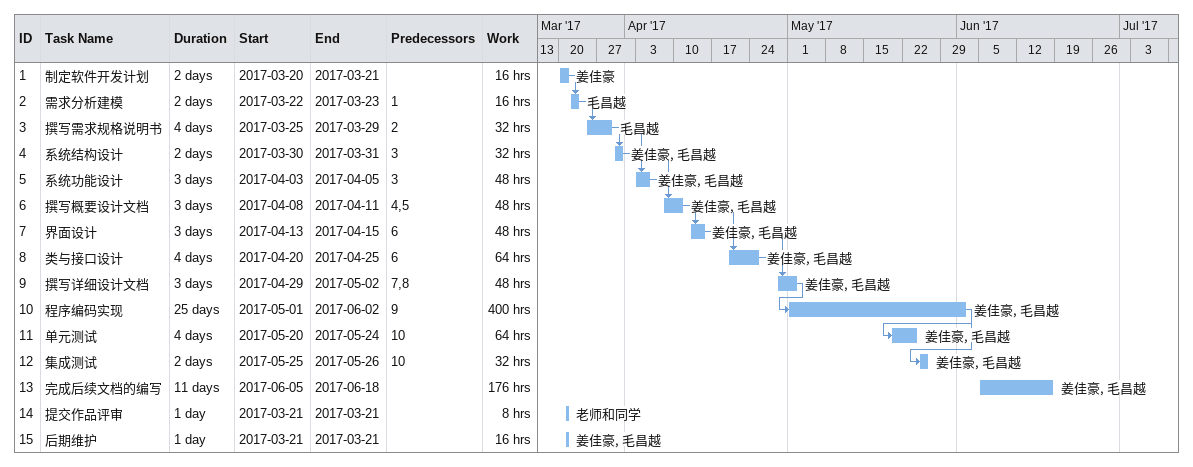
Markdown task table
| ID | Task | Duration | Start | Finish | Predecessors | Resources | Work (h) |
|---|---|---|---|---|---|---|---|
| 1 | 制定软件开发计划 | 2d | 2017-03-20 | 2017-03-21 |  | 姜佳豪 | 16 |
| 2 | 需求分析建模 | 2d | 2017-03-22 | 2017-03-23 | 1 | 毛昌越 | 16 |
| 3 | 撰写需求规格说明书 | 4d | 2017-03-25 | 2017-03-29 | 2 | 毛昌越 | 32 |
| 4 | 系统结构设计 | 2d | 2017-03-30 | 2017-03-31 | 3 | 姜佳豪, 毛昌越 | 32 |
| 5 | 系统功能设计 | 3d | 2017-04-03 | 2017-04-05 | 3 | 姜佳豪, 毛昌越 | 48 |
| 6 | 撰写概要设计文档 | 3d | 2017-04-08 | 2017-04-11 | 4, 5 | 姜佳豪, 毛昌越 | 48 |
| 7 | 界面设计 | 3d | 2017-04-13 | 2017-04-15 | 6 | 姜佳豪, 毛昌越 | 48 |
| 8 | 类与接口设计 | 4d | 2017-04-20 | 2017-04-25 | 6 | 姜佳豪, 毛昌越 | 64 |
| 9 | 撰写详细设计文档 | 3d | 2017-04-29 | 2017-05-02 | 7, 8 | 姜佳豪, 毛昌越 | 48 |
| 10 | 程序编码实现 | 25d | 2017-05-01 | 2017-06-02 | 9 | 姜佳豪, 毛昌越 | 400 |
| 11 | 单元测试 | 4d | 2017-05-20 | 2017-05-24 | 10 | 姜佳豪, 毛昌越 | 64 |
| 12 | 集成测试 | 2d | 2017-05-25 | 2017-05-26 | 10 | 姜佳豪, 毛昌越 | 32 |
| 13 | 完成后续文档的编写 | 11d | 2017-06-05 | 2017-06-18 |  | 姜佳豪, 毛昌越 | 176 |
| 14 | 提交作品评审 | 1d | 2017-03-21 | 2017-03-21 |  | 老师和同学 | 8 |
| 15 | 后期维护 | 1d | 2017-03-21 | 2017-03-21 |  | 姜佳豪, 毛昌越 | 16 |
